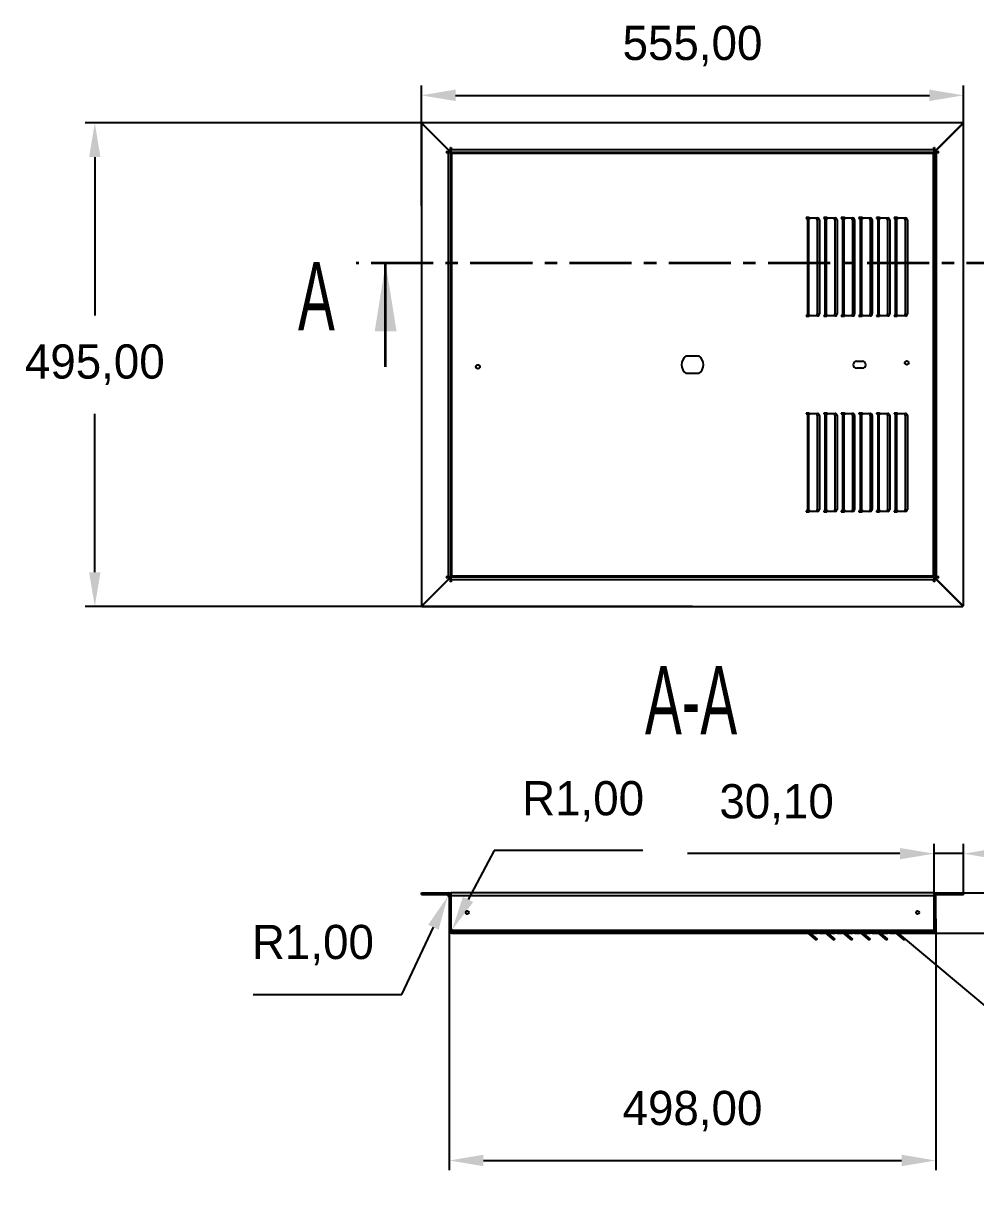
# Model space of a CAD drawing. Header units: millimetres. Extents: x 72 to 220, y 41 to 178.
# Drawn here: x 71.7 to 169.2, y 57.3 to 178.2 of the extents above; entities that cross this region are included whole.
import ezdxf

# ---------------------------------------------------------------- set-up
doc = ezdxf.new("R2010")
doc.units = ezdxf.units.MM
doc.header["$PDSIZE"] = -1
doc.linetypes.add('LT_05', pattern=[10.16, 6.35, -1.27, 1.27, -1.27])
doc.styles.add('Style_01', font='TXT', dxfattribs={"width": 0.605})
doc.dimstyles.new('DimStyle_00', dxfattribs={"dimtxt": 2.5, "dimasz": 2.5, "dimexe": 1.25, "dimexo": 0.625, "dimtad": 1, "dimtxsty": 'Standard', "dimcen": 2.5, "dimazin": 3, "dimtfac": 1, "dimtmove": 0, "dimatfit": 3})

# ---------------------------------------------------------------- blocks, each defined once
blk = doc.blocks.new('*D1')
at = {"color": 0, "lineweight": -2, "transparency": 16777216}
for p, q in [((115.2, 88.94), (115.15, 88.85)), ((110.46, 78.81), (113.67, 85.68)), ((95.21, 78.81), (110.46, 78.81))]:
    blk.add_line(p, q, dxfattribs=at)
blk.add_arc((115.2, 88.94), 0.1, 244.976, 354.2704, dxfattribs=at)
at = {"color": 0, "transparency": 16777216}
blk.add_solid([(113.14, 85.93), (114.2, 85.43), (115.15, 88.85)], dxfattribs=at)
at = {"layer": 'Defpoints', "color": 0, "transparency": 16777216}
for p in [(115.15, 88.85), (115.2, 88.94)]:
    blk.add_point(p, dxfattribs=at)
at = {"color": 0, "transparency": 16777216, "insert": (101.34, 83.85), "char_height": 3.5, "attachment_point": 5}
blk.add_mtext('R1,00', dxfattribs=at)
blk = doc.blocks.new('*D2')
at = {"color": 0, "lineweight": -2, "transparency": 16777216}
for p, q in [((119.88, 93.52), (117.23, 88.52)), ((135.13, 93.52), (119.88, 93.52)), ((115.55, 85.34), (115.59, 85.43))]:
    blk.add_line(p, q, dxfattribs=at)
blk.add_arc((115.55, 85.34), 0.1, 62.0946, 174.2704, dxfattribs=at)
at = {"color": 0, "transparency": 16777216}
blk.add_solid([(116.71, 88.8), (117.75, 88.25), (115.59, 85.43)], dxfattribs=at)
at = {"layer": 'Defpoints', "color": 0, "transparency": 16777216}
for p in [(115.55, 85.34), (115.59, 85.43)]:
    blk.add_point(p, dxfattribs=at)
at = {"color": 0, "transparency": 16777216, "insert": (129, 98.56), "char_height": 3.5, "attachment_point": 5}
blk.add_mtext('R1,00', dxfattribs=at)
blk = doc.blocks.new('*D3')
at = {"color": 0, "lineweight": -2, "transparency": 16777216}
for p, q in [((162.01, 85.09), (197.83, 85.09)), ((161.98, 84.46), (189.26, 61.57))]:
    blk.add_line(p, q, dxfattribs=at)
for start, end in [(5.6355, 11.271), (320, 360), (308.729, 314.3645)]:
    blk.add_arc((161.23, 85.09), 35.6, start, end, dxfattribs=at)
at = {"color": 0, "transparency": 16777216}
for points in [[(197.24, 88.62), (196.07, 88.56), (196.83, 85.09)], [(185.69, 60.04), (186.55, 59.24), (188.5, 62.21)]]:
    blk.add_solid(points, dxfattribs=at)
at = {"layer": 'Defpoints', "color": 0, "transparency": 16777216}
for p in [(161.12, 85.18), (161.23, 85.09), (162, 85.09), (161.97, 84.47), (193.04, 69.11)]:
    blk.add_point(p, dxfattribs=at)
at = {"color": 0, "transparency": 16777216, "insert": (194.68, 72.92), "char_height": 3.5, "attachment_point": 5}
blk.add_mtext('40,00°', dxfattribs=at)
blk = doc.blocks.new('*D4')
at = {"color": 0, "lineweight": -2, "transparency": 16777216}
for p, q in [((177.83, 92.69), (177.83, 98.24)), ((177.83, 98.24), (193.08, 98.24)), ((167.96, 89.19), (178.83, 89.19)), ((177.83, 85.09), (177.83, 89.19)), ((165.21, 85.09), (178.83, 85.09)), ((177.83, 81.59), (177.83, 78.09))]:
    blk.add_line(p, q, dxfattribs=at)
at = {"color": 0, "transparency": 16777216}
for points in [[(177.25, 92.69), (178.42, 92.69), (177.83, 89.19)], [(177.25, 81.59), (178.42, 81.59), (177.83, 85.09)]]:
    blk.add_solid(points, dxfattribs=at)
at = {"layer": 'Defpoints', "color": 0, "transparency": 16777216}
for p in [(167.95, 89.19), (165.2, 85.09), (177.83, 85.09)]:
    blk.add_point(p, dxfattribs=at)
at = {"color": 0, "transparency": 16777216, "insert": (186.96, 103.29), "char_height": 3.5, "attachment_point": 5}
blk.add_mtext('41,00', dxfattribs=at)
blk = doc.blocks.new('*D5')
at = {"color": 0, "lineweight": -2, "transparency": 16777216}
for p, q in [((115.3, 85.95), (115.3, 60.81)), ((165.1, 86.55), (165.1, 60.81)), ((118.8, 61.81), (161.6, 61.81))]:
    blk.add_line(p, q, dxfattribs=at)
at = {"color": 0, "transparency": 16777216}
for points in [[(118.8, 62.4), (118.8, 61.23), (115.3, 61.81)], [(161.6, 62.4), (161.6, 61.23), (165.1, 61.81)]]:
    blk.add_solid(points, dxfattribs=at)
at = {"layer": 'Defpoints', "color": 0, "transparency": 16777216}
for p in [(115.3, 85.96), (165.1, 86.56), (165.1, 61.81)]:
    blk.add_point(p, dxfattribs=at)
at = {"color": 0, "transparency": 16777216, "insert": (140.2, 66.86), "char_height": 3.5, "attachment_point": 5}
blk.add_mtext('498,00', dxfattribs=at)
blk = doc.blocks.new('*D7')
at = {"color": 0, "lineweight": -2, "transparency": 16777216}
for p, q in [((137.59, 168), (78.01, 168)), ((79.01, 164.5), (79.01, 148.29)), ((79.01, 122), (79.01, 138.21)), ((140.19, 118.5), (78.01, 118.5))]:
    blk.add_line(p, q, dxfattribs=at)
at = {"color": 0, "transparency": 16777216}
for points in [[(78.43, 164.5), (79.59, 164.5), (79.01, 168)], [(78.43, 122), (79.59, 122), (79.01, 118.5)]]:
    blk.add_solid(points, dxfattribs=at)
at = {"layer": 'Defpoints', "color": 0, "transparency": 16777216}
for p in [(137.6, 168), (79.01, 118.5), (140.2, 118.5)]:
    blk.add_point(p, dxfattribs=at)
at = {"color": 0, "transparency": 16777216, "insert": (79.01, 143.25), "char_height": 3.5, "attachment_point": 5}
blk.add_mtext('495,00', dxfattribs=at)
blk = doc.blocks.new('*D8')
at = {"color": 0, "lineweight": -2, "transparency": 16777216}
for p, q in [((112.45, 159.51), (112.45, 171.81)), ((167.95, 159.51), (167.95, 171.81)), ((115.95, 170.81), (164.45, 170.81))]:
    blk.add_line(p, q, dxfattribs=at)
at = {"color": 0, "transparency": 16777216}
for points in [[(115.95, 171.4), (115.95, 170.23), (112.45, 170.81)], [(164.45, 171.4), (164.45, 170.23), (167.95, 170.81)]]:
    blk.add_solid(points, dxfattribs=at)
at = {"layer": 'Defpoints', "color": 0, "transparency": 16777216}
for p in [(167.95, 170.81), (112.45, 159.5), (167.95, 159.5)]:
    blk.add_point(p, dxfattribs=at)
at = {"color": 0, "transparency": 16777216, "insert": (140.2, 175.85), "char_height": 3.5, "attachment_point": 5}
blk.add_mtext('555,00', dxfattribs=at)
blk = doc.blocks.new('*D11')
at = {"color": 0, "lineweight": -2, "transparency": 16777216}
for p, q in [((161.44, 93.21), (139.69, 93.21)), ((164.94, 88.24), (164.94, 94.21)), ((167.95, 93.21), (164.94, 93.21)), ((167.95, 89.13), (167.95, 94.21)), ((171.45, 93.21), (174.95, 93.21))]:
    blk.add_line(p, q, dxfattribs=at)
at = {"color": 0, "transparency": 16777216}
for points in [[(161.44, 93.79), (161.44, 92.63), (164.94, 93.21)], [(171.45, 93.79), (171.45, 92.63), (167.95, 93.21)]]:
    blk.add_solid(points, dxfattribs=at)
at = {"layer": 'Defpoints', "color": 0, "transparency": 16777216}
for p in [(167.95, 93.21), (164.94, 88.23), (167.95, 89.12)]:
    blk.add_point(p, dxfattribs=at)
at = {"color": 0, "transparency": 16777216, "insert": (148.81, 98.25), "char_height": 3.5, "attachment_point": 5}
blk.add_mtext('30,10', dxfattribs=at)

msp = doc.modelspace()

# ---------------------------------------------------------------- hatches: boundary and pattern name
at = {"linetype": 'Continuous', "lineweight": 18}
h = msp.add_hatch(dxfattribs=at)
h.set_pattern_fill('ANSI32', style=0)
edge = h.paths.add_edge_path(flags=0)
edge.add_line((112.4454, 89.0407), (115.1954, 89.0407))
edge.add_arc((115.1954, 88.9407), 0.1, 0, 90, ccw=False)
edge.add_line((115.2954, 88.9407), (115.2954, 85.3407))
edge.add_arc((115.5454, 85.3407), 0.25, 180, 270)
edge.add_line((115.5454, 85.0907), (151.959, 85.0907))
edge.add_arc((151.959, 84.9907), 0.1, 50, 90, ccw=False)
edge.add_line((152.0233, 85.0673), (152.8779, 84.3502))
edge.add_line((152.8779, 84.3502), (152.9743, 84.4651))
edge.add_line((152.9743, 84.4651), (152.1197, 85.1822))
edge.add_arc((151.959, 84.9907), 0.25, 50, 90)
edge.add_line((151.959, 85.2407), (115.5454, 85.2407))
edge.add_arc((115.5454, 85.3407), 0.1, 180, 270, ccw=False)
edge.add_line((115.4454, 85.3407), (115.4454, 88.9407))
edge.add_arc((115.1954, 88.9407), 0.25, 0, 90)
edge.add_line((115.1954, 89.1907), (112.4454, 89.1907))
edge.add_line((112.4454, 89.1907), (112.4454, 89.0407))
h = msp.add_hatch(dxfattribs=at)
h.set_pattern_fill('ANSI32', style=0)
edge = h.paths.add_edge_path(flags=0)
edge.add_line((165.0954, 85.3407), (165.0954, 88.9407))
edge.add_arc((165.1954, 88.9407), 0.1, 90, 180, ccw=False)
edge.add_line((165.1954, 89.0407), (167.9454, 89.0407))
edge.add_line((167.9454, 89.0407), (167.9454, 89.1907))
edge.add_line((167.9454, 89.1907), (165.1954, 89.1907))
edge.add_arc((165.1954, 88.9407), 0.25, 90, 180)
edge.add_line((164.9454, 88.9407), (164.9454, 85.3407))
edge.add_arc((164.8454, 85.3407), 0.1, 270, 360, ccw=False)
edge.add_line((164.8454, 85.2407), (162.1954, 85.2407))
edge.add_line((162.1954, 85.2407), (162.1954, 85.0907))
edge.add_line((162.1954, 85.0907), (164.8454, 85.0907))
edge.add_arc((164.8454, 85.3407), 0.25, 270, 360)
h = msp.add_hatch(dxfattribs=at)
h.set_pattern_fill('ANSI32', style=0)
edge = h.paths.add_edge_path(flags=0)
edge.add_line((153.1954, 85.0907), (153.759, 85.0907))
edge.add_arc((153.759, 84.9907), 0.1, 50, 90, ccw=False)
edge.add_line((153.8233, 85.0673), (154.6779, 84.3502))
edge.add_line((154.6779, 84.3502), (154.7743, 84.4651))
edge.add_line((154.7743, 84.4651), (153.9197, 85.1822))
edge.add_arc((153.759, 84.9907), 0.25, 50, 90)
edge.add_line((153.759, 85.2407), (153.1954, 85.2407))
edge.add_line((153.1954, 85.2407), (153.1954, 85.0907))
h = msp.add_hatch(dxfattribs=at)
h.set_pattern_fill('ANSI32', style=0)
edge = h.paths.add_edge_path(flags=0)
edge.add_line((154.9954, 85.0907), (155.559, 85.0907))
edge.add_arc((155.559, 84.9907), 0.1, 50, 90, ccw=False)
edge.add_line((155.6233, 85.0673), (156.4779, 84.3502))
edge.add_line((156.4779, 84.3502), (156.5743, 84.4651))
edge.add_line((156.5743, 84.4651), (155.7197, 85.1822))
edge.add_arc((155.559, 84.9907), 0.25, 50, 90)
edge.add_line((155.559, 85.2407), (154.9954, 85.2407))
edge.add_line((154.9954, 85.2407), (154.9954, 85.0907))
h = msp.add_hatch(dxfattribs=at)
h.set_pattern_fill('ANSI32', style=0)
edge = h.paths.add_edge_path(flags=0)
edge.add_line((156.7954, 85.0907), (157.359, 85.0907))
edge.add_arc((157.359, 84.9907), 0.1, 50, 90, ccw=False)
edge.add_line((157.4233, 85.0673), (158.2779, 84.3502))
edge.add_line((158.2779, 84.3502), (158.3743, 84.4651))
edge.add_line((158.3743, 84.4651), (157.5197, 85.1822))
edge.add_arc((157.359, 84.9907), 0.25, 50, 90)
edge.add_line((157.359, 85.2407), (156.7954, 85.2407))
edge.add_line((156.7954, 85.2407), (156.7954, 85.0907))
h = msp.add_hatch(dxfattribs=at)
h.set_pattern_fill('ANSI32', style=0)
edge = h.paths.add_edge_path(flags=0)
edge.add_line((158.5954, 85.0907), (159.159, 85.0907))
edge.add_arc((159.159, 84.9907), 0.1, 50, 90, ccw=False)
edge.add_line((159.2233, 85.0673), (160.0779, 84.3502))
edge.add_line((160.0779, 84.3502), (160.1743, 84.4651))
edge.add_line((160.1743, 84.4651), (159.3197, 85.1822))
edge.add_arc((159.159, 84.9907), 0.25, 50, 90)
edge.add_line((159.159, 85.2407), (158.5954, 85.2407))
edge.add_line((158.5954, 85.2407), (158.5954, 85.0907))
h = msp.add_hatch(dxfattribs=at)
h.set_pattern_fill('ANSI32', style=0)
edge = h.paths.add_edge_path(flags=0)
edge.add_line((160.3954, 85.0907), (160.959, 85.0907))
edge.add_arc((160.959, 84.9907), 0.1, 50, 90, ccw=False)
edge.add_line((161.0233, 85.0673), (161.8779, 84.3502))
edge.add_line((161.8779, 84.3502), (161.9743, 84.4651))
edge.add_line((161.9743, 84.4651), (161.1197, 85.1822))
edge.add_arc((160.959, 84.9907), 0.25, 50, 90)
edge.add_line((160.959, 85.2407), (160.3954, 85.2407))
edge.add_line((160.3954, 85.2407), (160.3954, 85.0907))

# ---------------------------------------------------------------- linework, layer by layer
at = {"color": 7, "linetype": 'Continuous', "lineweight": 25}
for p, q in [((167.8854, 167.9993), (112.5054, 167.9993)), ((112.5054, 167.9993), (112.5054, 167.9493)), ((167.8854, 167.9493), (167.8854, 167.9993)), ((112.4954, 167.9393), (112.4454, 167.9393)), ((112.4454, 167.9393), (112.4454, 118.5593)), ((115.2954, 165.1393), (112.4954, 167.9393)), ((112.5054, 167.9493), (115.3054, 165.1493)), ((165.0854, 165.1493), (167.8854, 167.9493)), ((167.8954, 167.9393), (165.0954, 165.1393)), ((167.9454, 167.9393), (167.8954, 167.9393)), ((167.9454, 118.5593), (167.9454, 167.9393)), ((114.9704, 165.0268), (114.9704, 164.9518)), ((115.2954, 165.0268), (114.9704, 165.0268)), ((114.9704, 164.9518), (115.1954, 164.9518)), ((115.1954, 164.9518), (115.1954, 121.5468)), ((115.1954, 164.9518), (115.4454, 164.9518)), ((115.2954, 165.0268), (115.2954, 165.1393)), ((115.4454, 164.9893), (115.2954, 164.9893)), ((115.2954, 164.9518), (115.2954, 164.9893)), ((115.3054, 165.1493), (115.4179, 165.1493)), ((115.4179, 165.1493), (115.4179, 165.4743)), ((115.4179, 165.4743), (115.4929, 165.4743)), ((115.4454, 164.9518), (115.4454, 164.9893)), ((115.4454, 121.5468), (115.4454, 164.9518)), ((115.4454, 164.8993), (115.5454, 164.8993)), ((115.4554, 164.9993), (115.4554, 165.1493)), ((115.4554, 165.1493), (115.4929, 165.1493)), ((115.4554, 164.9993), (115.4929, 164.9993)), ((115.4929, 165.4743), (115.4929, 165.2493)), ((164.8979, 165.2493), (115.4929, 165.2493)), ((115.4929, 164.9993), (115.4929, 165.2493)), ((115.4929, 164.9993), (164.8979, 164.9993)), ((115.5454, 164.8993), (115.5454, 164.9993)), ((115.5454, 121.5993), (115.5454, 164.8993)), ((115.5454, 164.8993), (164.8454, 164.8993)), ((164.8454, 164.9993), (164.8454, 164.8993)), ((164.8454, 164.8993), (164.8454, 121.5993)), ((164.8454, 164.8993), (164.9454, 164.8993)), ((164.8979, 165.2493), (164.8979, 165.4743)), ((164.8979, 165.4743), (164.9729, 165.4743)), ((164.8979, 165.2493), (164.8979, 164.9993)), ((164.8979, 165.1493), (164.9354, 165.1493)), ((164.8979, 164.9993), (164.9354, 164.9993)), ((164.9354, 164.9993), (164.9354, 165.1493)), ((164.9454, 164.9893), (165.0954, 164.9893)), ((164.9454, 164.9893), (164.9454, 164.9518)), ((164.9454, 164.9518), (164.9454, 121.5468)), ((164.9454, 164.9518), (165.1954, 164.9518)), ((164.9729, 165.4743), (164.9729, 165.1493)), ((164.9729, 165.1493), (165.0854, 165.1493)), ((165.0954, 165.1393), (165.0954, 165.0268)), ((165.4204, 165.0268), (165.0954, 165.0268)), ((165.0954, 164.9893), (165.0954, 164.9518)), ((165.1954, 121.5468), (165.1954, 164.9518)), ((165.1954, 164.9518), (165.4204, 164.9518)), ((165.4204, 164.9518), (165.4204, 165.0268)), ((151.8294, 158.2968), (151.8294, 158.2218)), ((152.1614, 158.2968), (151.8294, 158.2968)), ((152.1614, 158.2593), (152.1614, 158.2968)), ((153.6294, 158.2968), (153.6294, 158.2218)), ((153.9614, 158.2968), (153.6294, 158.2968)), ((153.9614, 158.2593), (153.9614, 158.2968)), ((155.4294, 158.2968), (155.4294, 158.2218)), ((155.7614, 158.2968), (155.4294, 158.2968)), ((155.7614, 158.2593), (155.7614, 158.2968)), ((157.2294, 158.2968), (157.2294, 158.2218)), ((157.5614, 158.2968), (157.2294, 158.2968)), ((157.5614, 158.2593), (157.5614, 158.2968)), ((159.3614, 158.2968), (159.0294, 158.2968)), ((159.0294, 158.2968), (159.0294, 158.2218)), ((159.3614, 158.2593), (159.3614, 158.2968)), ((161.1614, 158.2968), (160.8294, 158.2968)), ((160.8294, 158.2968), (160.8294, 158.2218)), ((161.1614, 158.2593), (161.1614, 158.2968)), ((151.8294, 158.2218), (151.959, 158.2218)), ((151.959, 158.2218), (151.959, 148.2768)), ((151.959, 158.2218), (152.1197, 158.2218)), ((152.1197, 148.2768), (152.1197, 158.2218)), ((152.1197, 158.2218), (152.2578, 158.2218)), ((152.1614, 158.2593), (152.2288, 158.2593)), ((152.1614, 158.2218), (152.1614, 158.2593)), ((152.2288, 158.2593), (152.9954, 158.2593)), ((152.2578, 158.2218), (152.2578, 158.2593)), ((152.9743, 158.0593), (152.9743, 148.4393)), ((153.1954, 158.0593), (153.1954, 148.4393)), ((153.6294, 158.2218), (153.759, 158.2218)), ((153.759, 158.2218), (153.759, 148.2768)), ((153.759, 158.2218), (153.9197, 158.2218)), ((153.9197, 148.2768), (153.9197, 158.2218)), ((153.9197, 158.2218), (154.0578, 158.2218)), ((154.0288, 158.2593), (153.9614, 158.2593)), ((153.9614, 158.2218), (153.9614, 158.2593)), ((154.0288, 158.2593), (154.7954, 158.2593)), ((154.0578, 158.2218), (154.0578, 158.2593)), ((154.7743, 158.0593), (154.7743, 148.4393)), ((154.9954, 158.0593), (154.9954, 148.4393)), ((155.4294, 158.2218), (155.559, 158.2218)), ((155.559, 158.2218), (155.559, 148.2768)), ((155.559, 158.2218), (155.7197, 158.2218)), ((155.7197, 148.2768), (155.7197, 158.2218)), ((155.7197, 158.2218), (155.8578, 158.2218)), ((155.8288, 158.2593), (155.7614, 158.2593)), ((155.7614, 158.2218), (155.7614, 158.2593)), ((155.8288, 158.2593), (156.5954, 158.2593)), ((155.8578, 158.2218), (155.8578, 158.2593)), ((156.5743, 158.0593), (156.5743, 148.4393)), ((156.7954, 158.0593), (156.7954, 148.4393)), ((157.2294, 158.2218), (157.359, 158.2218)), ((157.359, 158.2218), (157.359, 148.2768)), ((157.359, 158.2218), (157.5197, 158.2218)), ((157.5197, 148.2768), (157.5197, 158.2218)), ((157.5197, 158.2218), (157.6578, 158.2218)), ((157.6288, 158.2593), (157.5614, 158.2593)), ((157.5614, 158.2218), (157.5614, 158.2593)), ((157.6288, 158.2593), (158.3954, 158.2593)), ((157.6578, 158.2218), (157.6578, 158.2593)), ((158.3743, 158.0593), (158.3743, 148.4393)), ((158.5954, 158.0593), (158.5954, 148.4393)), ((159.0294, 158.2218), (159.159, 158.2218)), ((159.159, 158.2218), (159.159, 148.2768)), ((159.159, 158.2218), (159.3197, 158.2218)), ((159.3197, 148.2768), (159.3197, 158.2218)), ((159.3197, 158.2218), (159.4578, 158.2218)), ((159.4288, 158.2593), (159.3614, 158.2593)), ((159.3614, 158.2218), (159.3614, 158.2593)), ((159.4288, 158.2593), (160.1954, 158.2593)), ((159.4578, 158.2218), (159.4578, 158.2593)), ((160.1743, 158.0593), (160.1743, 148.4393)), ((160.3954, 158.0593), (160.3954, 148.4393)), ((160.8294, 158.2218), (160.959, 158.2218)), ((160.959, 158.2218), (160.959, 148.2768)), ((160.959, 158.2218), (161.1197, 158.2218)), ((161.1197, 148.2768), (161.1197, 158.2218)), ((161.1197, 158.2218), (161.2578, 158.2218)), ((161.2288, 158.2593), (161.1614, 158.2593)), ((161.1614, 158.2218), (161.1614, 158.2593)), ((161.2288, 158.2593), (161.9954, 158.2593)), ((161.2578, 158.2218), (161.2578, 158.2593)), ((161.9743, 158.0593), (161.9743, 148.4393)), ((162.1954, 158.0593), (162.1954, 148.4393)), ((151.8294, 148.2768), (151.8294, 148.2018)), ((151.959, 148.2768), (151.8294, 148.2768)), ((151.8294, 148.2018), (152.1614, 148.2018)), ((152.1197, 148.2768), (151.959, 148.2768)), ((152.2578, 148.2768), (152.1197, 148.2768)), ((152.1614, 148.2393), (152.1614, 148.2768)), ((152.2288, 148.2393), (152.1614, 148.2393)), ((152.1614, 148.2018), (152.1614, 148.2393)), ((152.9954, 148.2393), (152.2288, 148.2393)), ((152.2578, 148.2393), (152.2578, 148.2768)), ((153.759, 148.2768), (153.6294, 148.2768)), ((153.6294, 148.2768), (153.6294, 148.2018)), ((153.6294, 148.2018), (153.9614, 148.2018)), ((153.9197, 148.2768), (153.759, 148.2768)), ((154.0578, 148.2768), (153.9197, 148.2768)), ((153.9614, 148.2393), (153.9614, 148.2768)), ((154.0288, 148.2393), (153.9614, 148.2393)), ((153.9614, 148.2018), (153.9614, 148.2393)), ((154.7954, 148.2393), (154.0288, 148.2393)), ((154.0578, 148.2393), (154.0578, 148.2768)), ((155.4294, 148.2768), (155.4294, 148.2018)), ((155.559, 148.2768), (155.4294, 148.2768)), ((155.4294, 148.2018), (155.7614, 148.2018)), ((155.7197, 148.2768), (155.559, 148.2768)), ((155.8578, 148.2768), (155.7197, 148.2768)), ((155.7614, 148.2393), (155.7614, 148.2768)), ((155.8288, 148.2393), (155.7614, 148.2393)), ((155.7614, 148.2018), (155.7614, 148.2393)), ((156.5954, 148.2393), (155.8288, 148.2393)), ((155.8578, 148.2393), (155.8578, 148.2768)), ((157.359, 148.2768), (157.2294, 148.2768)), ((157.2294, 148.2768), (157.2294, 148.2018)), ((157.2294, 148.2018), (157.5614, 148.2018)), ((157.5197, 148.2768), (157.359, 148.2768)), ((157.6578, 148.2768), (157.5197, 148.2768)), ((157.5614, 148.2393), (157.5614, 148.2768)), ((157.5614, 148.2018), (157.5614, 148.2393)), ((157.6288, 148.2393), (157.5614, 148.2393)), ((158.3954, 148.2393), (157.6288, 148.2393)), ((157.6578, 148.2393), (157.6578, 148.2768)), ((159.0294, 148.2768), (159.0294, 148.2018)), ((159.159, 148.2768), (159.0294, 148.2768)), ((159.0294, 148.2018), (159.3614, 148.2018)), ((159.3197, 148.2768), (159.159, 148.2768)), ((159.4578, 148.2768), (159.3197, 148.2768)), ((159.3614, 148.2393), (159.3614, 148.2768)), ((159.4288, 148.2393), (159.3614, 148.2393)), ((159.3614, 148.2018), (159.3614, 148.2393)), ((160.1954, 148.2393), (159.4288, 148.2393)), ((159.4578, 148.2393), (159.4578, 148.2768)), ((160.8294, 148.2768), (160.8294, 148.2018)), ((160.959, 148.2768), (160.8294, 148.2768)), ((160.8294, 148.2018), (161.1614, 148.2018)), ((161.1197, 148.2768), (160.959, 148.2768)), ((161.2578, 148.2768), (161.1197, 148.2768)), ((161.1614, 148.2393), (161.1614, 148.2768)), ((161.1614, 148.2018), (161.1614, 148.2393)), ((161.2288, 148.2393), (161.1614, 148.2393)), ((161.9954, 148.2393), (161.2288, 148.2393)), ((161.2578, 148.2393), (161.2578, 148.2768)), ((139.5511, 144.1593), (140.8397, 144.1593)), ((156.9954, 143.5993), (157.5954, 143.5993)), ((157.5954, 142.8993), (156.9954, 142.8993)), ((140.8397, 142.3393), (139.5511, 142.3393)), ((151.8294, 138.2968), (151.8294, 138.2218)), ((152.1614, 138.2968), (151.8294, 138.2968)), ((151.8294, 138.2218), (151.959, 138.2218)), ((151.959, 138.2218), (151.959, 128.2768)), ((151.959, 138.2218), (152.1197, 138.2218)), ((152.1197, 128.2768), (152.1197, 138.2218)), ((152.1197, 138.2218), (152.2578, 138.2218)), ((152.1614, 138.2593), (152.1614, 138.2968)), ((152.1614, 138.2593), (152.2288, 138.2593)), ((152.1614, 138.2218), (152.1614, 138.2593)), ((152.2288, 138.2593), (152.9954, 138.2593)), ((152.2578, 138.2218), (152.2578, 138.2593)), ((152.9743, 138.0593), (152.9743, 128.4393)), ((153.1954, 138.0593), (153.1954, 128.4393)), ((153.6294, 138.2968), (153.6294, 138.2218)), ((153.9614, 138.2968), (153.6294, 138.2968)), ((153.6294, 138.2218), (153.759, 138.2218)), ((153.759, 138.2218), (153.759, 128.2768)), ((153.759, 138.2218), (153.9197, 138.2218)), ((153.9197, 128.2768), (153.9197, 138.2218)), ((153.9197, 138.2218), (154.0578, 138.2218)), ((153.9614, 138.2593), (153.9614, 138.2968)), ((154.0288, 138.2593), (153.9614, 138.2593)), ((153.9614, 138.2218), (153.9614, 138.2593)), ((154.0288, 138.2593), (154.7954, 138.2593)), ((154.0578, 138.2218), (154.0578, 138.2593)), ((154.7743, 138.0593), (154.7743, 128.4393)), ((154.9954, 138.0593), (154.9954, 128.4393)), ((155.4294, 138.2968), (155.4294, 138.2218)), ((155.7614, 138.2968), (155.4294, 138.2968)), ((155.4294, 138.2218), (155.559, 138.2218)), ((155.559, 138.2218), (155.559, 128.2768)), ((155.559, 138.2218), (155.7197, 138.2218)), ((155.7197, 128.2768), (155.7197, 138.2218)), ((155.7197, 138.2218), (155.8578, 138.2218)), ((155.7614, 138.2593), (155.7614, 138.2968)), ((155.8288, 138.2593), (155.7614, 138.2593)), ((155.7614, 138.2218), (155.7614, 138.2593)), ((155.8288, 138.2593), (156.5954, 138.2593)), ((155.8578, 138.2218), (155.8578, 138.2593)), ((156.5743, 138.0593), (156.5743, 128.4393)), ((156.7954, 138.0593), (156.7954, 128.4393)), ((157.2294, 138.2968), (157.2294, 138.2218)), ((157.5614, 138.2968), (157.2294, 138.2968)), ((157.2294, 138.2218), (157.359, 138.2218)), ((157.359, 138.2218), (157.359, 128.2768)), ((157.359, 138.2218), (157.5197, 138.2218)), ((157.5197, 128.2768), (157.5197, 138.2218)), ((157.5197, 138.2218), (157.6578, 138.2218)), ((157.5614, 138.2593), (157.5614, 138.2968)), ((157.6288, 138.2593), (157.5614, 138.2593)), ((157.5614, 138.2218), (157.5614, 138.2593)), ((157.6288, 138.2593), (158.3954, 138.2593)), ((157.6578, 138.2218), (157.6578, 138.2593)), ((158.3743, 138.0593), (158.3743, 128.4393)), ((158.5954, 138.0593), (158.5954, 128.4393)), ((159.0294, 138.2968), (159.0294, 138.2218)), ((159.3614, 138.2968), (159.0294, 138.2968)), ((159.0294, 138.2218), (159.159, 138.2218)), ((159.159, 138.2218), (159.159, 128.2768)), ((159.159, 138.2218), (159.3197, 138.2218)), ((159.3197, 128.2768), (159.3197, 138.2218)), ((159.3197, 138.2218), (159.4578, 138.2218)), ((159.3614, 138.2593), (159.3614, 138.2968)), ((159.4288, 138.2593), (159.3614, 138.2593)), ((159.3614, 138.2218), (159.3614, 138.2593)), ((159.4288, 138.2593), (160.1954, 138.2593)), ((159.4578, 138.2218), (159.4578, 138.2593)), ((160.1743, 138.0593), (160.1743, 128.4393)), ((160.3954, 138.0593), (160.3954, 128.4393)), ((160.8294, 138.2968), (160.8294, 138.2218)), ((161.1614, 138.2968), (160.8294, 138.2968)), ((160.8294, 138.2218), (160.959, 138.2218)), ((160.959, 138.2218), (160.959, 128.2768)), ((160.959, 138.2218), (161.1197, 138.2218)), ((161.1197, 128.2768), (161.1197, 138.2218)), ((161.1197, 138.2218), (161.2578, 138.2218)), ((161.1614, 138.2593), (161.1614, 138.2968)), ((161.2288, 138.2593), (161.1614, 138.2593)), ((161.1614, 138.2218), (161.1614, 138.2593)), ((161.2288, 138.2593), (161.9954, 138.2593)), ((161.2578, 138.2218), (161.2578, 138.2593)), ((161.9743, 138.0593), (161.9743, 128.4393)), ((162.1954, 138.0593), (162.1954, 128.4393)), ((151.8294, 128.2768), (151.8294, 128.2018)), ((151.959, 128.2768), (151.8294, 128.2768)), ((151.8294, 128.2018), (152.1614, 128.2018)), ((152.1197, 128.2768), (151.959, 128.2768)), ((152.2578, 128.2768), (152.1197, 128.2768)), ((152.1614, 128.2393), (152.1614, 128.2768)), ((152.2288, 128.2393), (152.1614, 128.2393)), ((152.1614, 128.2018), (152.1614, 128.2393)), ((152.9954, 128.2393), (152.2288, 128.2393)), ((152.2578, 128.2393), (152.2578, 128.2768)), ((153.6294, 128.2768), (153.6294, 128.2018)), ((153.759, 128.2768), (153.6294, 128.2768)), ((153.6294, 128.2018), (153.9614, 128.2018)), ((153.9197, 128.2768), (153.759, 128.2768)), ((154.0578, 128.2768), (153.9197, 128.2768)), ((153.9614, 128.2393), (153.9614, 128.2768)), ((154.0288, 128.2393), (153.9614, 128.2393)), ((153.9614, 128.2018), (153.9614, 128.2393)), ((154.7954, 128.2393), (154.0288, 128.2393)), ((154.0578, 128.2393), (154.0578, 128.2768)), ((155.4294, 128.2768), (155.4294, 128.2018)), ((155.559, 128.2768), (155.4294, 128.2768)), ((155.4294, 128.2018), (155.7614, 128.2018)), ((155.7197, 128.2768), (155.559, 128.2768)), ((155.8578, 128.2768), (155.7197, 128.2768)), ((155.7614, 128.2393), (155.7614, 128.2768)), ((155.7614, 128.2018), (155.7614, 128.2393)), ((155.8288, 128.2393), (155.7614, 128.2393)), ((156.5954, 128.2393), (155.8288, 128.2393)), ((155.8578, 128.2393), (155.8578, 128.2768)), ((157.2294, 128.2768), (157.2294, 128.2018)), ((157.359, 128.2768), (157.2294, 128.2768)), ((157.2294, 128.2018), (157.5614, 128.2018)), ((157.5197, 128.2768), (157.359, 128.2768)), ((157.6578, 128.2768), (157.5197, 128.2768)), ((157.5614, 128.2393), (157.5614, 128.2768)), ((157.6288, 128.2393), (157.5614, 128.2393)), ((157.5614, 128.2018), (157.5614, 128.2393)), ((158.3954, 128.2393), (157.6288, 128.2393)), ((157.6578, 128.2393), (157.6578, 128.2768)), ((159.0294, 128.2768), (159.0294, 128.2018)), ((159.159, 128.2768), (159.0294, 128.2768)), ((159.0294, 128.2018), (159.3614, 128.2018)), ((159.3197, 128.2768), (159.159, 128.2768)), ((159.4578, 128.2768), (159.3197, 128.2768)), ((159.3614, 128.2393), (159.3614, 128.2768)), ((159.4288, 128.2393), (159.3614, 128.2393)), ((159.3614, 128.2018), (159.3614, 128.2393)), ((160.1954, 128.2393), (159.4288, 128.2393)), ((159.4578, 128.2393), (159.4578, 128.2768)), ((160.8294, 128.2768), (160.8294, 128.2018)), ((160.959, 128.2768), (160.8294, 128.2768)), ((160.8294, 128.2018), (161.1614, 128.2018)), ((161.1197, 128.2768), (160.959, 128.2768)), ((161.2578, 128.2768), (161.1197, 128.2768)), ((161.1614, 128.2393), (161.1614, 128.2768)), ((161.1614, 128.2018), (161.1614, 128.2393)), ((161.2288, 128.2393), (161.1614, 128.2393)), ((161.9954, 128.2393), (161.2288, 128.2393)), ((161.2578, 128.2393), (161.2578, 128.2768)), ((112.4954, 118.5593), (115.2954, 121.3593)), ((115.3054, 121.3493), (112.5054, 118.5493)), ((114.9704, 121.5468), (114.9704, 121.4718)), ((115.1954, 121.5468), (114.9704, 121.5468)), ((114.9704, 121.4718), (115.2954, 121.4718)), ((115.4454, 121.5468), (115.1954, 121.5468)), ((115.2954, 121.5093), (115.2954, 121.5468)), ((115.4454, 121.5093), (115.2954, 121.5093)), ((115.2954, 121.3593), (115.2954, 121.4718)), ((115.4179, 121.3493), (115.3054, 121.3493)), ((115.4179, 121.0243), (115.4179, 121.3493)), ((115.4929, 121.0243), (115.4179, 121.0243)), ((115.5454, 121.5993), (115.4454, 121.5993)), ((115.4454, 121.5093), (115.4454, 121.5468)), ((115.4554, 121.4993), (115.4554, 121.3493)), ((115.4929, 121.4993), (115.4554, 121.4993)), ((115.4929, 121.3493), (115.4554, 121.3493)), ((164.8979, 121.4993), (115.4929, 121.4993)), ((115.4929, 121.2493), (115.4929, 121.4993)), ((115.4929, 121.2493), (164.8979, 121.2493)), ((115.4929, 121.2493), (115.4929, 121.0243)), ((164.8454, 121.5993), (115.5454, 121.5993)), ((115.5454, 121.4993), (115.5454, 121.5993)), ((164.9454, 121.5993), (164.8454, 121.5993)), ((164.8454, 121.5993), (164.8454, 121.4993)), ((164.8979, 121.4993), (164.8979, 121.2493)), ((164.9354, 121.4993), (164.8979, 121.4993)), ((164.9354, 121.3493), (164.8979, 121.3493)), ((164.8979, 121.0243), (164.8979, 121.2493)), ((164.9729, 121.0243), (164.8979, 121.0243)), ((164.9354, 121.4993), (164.9354, 121.3493)), ((165.1954, 121.5468), (164.9454, 121.5468)), ((164.9454, 121.5468), (164.9454, 121.5093)), ((164.9454, 121.5093), (165.0954, 121.5093)), ((165.0854, 121.3493), (164.9729, 121.3493)), ((164.9729, 121.3493), (164.9729, 121.0243)), ((167.8854, 118.5493), (165.0854, 121.3493)), ((165.0954, 121.5468), (165.0954, 121.5093)), ((165.0954, 121.4718), (165.4204, 121.4718)), ((165.0954, 121.4718), (165.0954, 121.3593)), ((165.0954, 121.3593), (167.8954, 118.5593)), ((165.4204, 121.5468), (165.1954, 121.5468)), ((165.4204, 121.4718), (165.4204, 121.5468)), ((112.4454, 118.5593), (112.4954, 118.5593)), ((112.5054, 118.5493), (112.5054, 118.4993)), ((112.5054, 118.4993), (167.8854, 118.4993)), ((167.8854, 118.4993), (167.8854, 118.5493)), ((167.8954, 118.5593), (167.9454, 118.5593)), ((112.4454, 89.0407), (112.4454, 89.1907)), ((112.4454, 89.1907), (115.1954, 89.1907)), ((112.4454, 89.0407), (115.1954, 89.0407)), ((115.2954, 89.1907), (115.2954, 89.1698)), ((115.2954, 89.1907), (115.3054, 89.1907)), ((115.2954, 88.9407), (115.2954, 85.3407)), ((115.3054, 89.1907), (115.3054, 89.1652)), ((115.3054, 89.1907), (115.4179, 89.1907)), ((115.4179, 89.1907), (115.4179, 89.0547)), ((115.4179, 89.1907), (115.4929, 89.1907)), ((115.4246, 89.0407), (115.4929, 89.0407)), ((115.4454, 88.9407), (115.4454, 85.3407)), ((115.4554, 85.3907), (115.4554, 88.7157)), ((115.4554, 88.7157), (115.4929, 88.7157)), ((164.8979, 89.1907), (115.4929, 89.1907)), ((115.4929, 88.9407), (115.4929, 89.1907)), ((115.4929, 88.9407), (164.8979, 88.9407)), ((115.4929, 88.7157), (115.4929, 88.9407)), ((164.8979, 89.1907), (164.8979, 88.9407)), ((164.8979, 89.1907), (164.9729, 89.1907)), ((164.8979, 89.0407), (164.9663, 89.0407)), ((164.8979, 88.9407), (164.8979, 88.7157)), ((164.8979, 88.7157), (164.9354, 88.7157)), ((164.9354, 85.3907), (164.9354, 88.7157)), ((164.9454, 85.3407), (164.9454, 88.9407)), ((164.9729, 89.1907), (164.9729, 89.0547)), ((164.9729, 89.1907), (165.0854, 89.1907)), ((165.0854, 89.1907), (165.0854, 89.1652)), ((165.0854, 89.1907), (165.0954, 89.1907)), ((165.0954, 89.1907), (165.0954, 89.1698)), ((165.0954, 85.3407), (165.0954, 88.9407)), ((165.1954, 89.1907), (167.9454, 89.1907)), ((165.1954, 89.0407), (167.9454, 89.0407)), ((167.9454, 89.1907), (167.9454, 89.0407)), ((115.5454, 85.3907), (115.4554, 85.3907)), ((115.5454, 85.3907), (115.5454, 85.3407)), ((115.5454, 85.2407), (115.5454, 85.3407)), ((164.8454, 85.3407), (115.5454, 85.3407)), ((115.5454, 85.2407), (151.959, 85.2407)), ((115.5454, 85.0907), (151.959, 85.0907)), ((152.1614, 85.2407), (151.959, 85.2407)), ((152.0233, 85.0673), (152.8779, 84.3502)), ((152.1197, 85.1822), (152.9743, 84.4651)), ((152.1614, 85.2407), (152.1614, 85.1472)), ((152.1614, 85.2407), (152.2288, 85.2407)), ((152.2288, 85.2407), (152.2288, 85.0907)), ((152.2288, 85.2407), (152.9954, 85.2407)), ((152.2288, 85.0907), (152.9954, 85.0907)), ((152.9954, 85.2407), (152.9954, 85.0907)), ((153.1954, 85.2407), (152.9954, 85.2407)), ((153.1954, 85.0907), (152.9954, 85.0907)), ((153.1954, 85.2407), (153.759, 85.2407)), ((153.1954, 85.0907), (153.1954, 85.2407)), ((153.1954, 85.0907), (153.759, 85.0907)), ((153.9614, 85.2407), (153.759, 85.2407)), ((153.8233, 85.0673), (154.6779, 84.3502)), ((153.9197, 85.1822), (154.7743, 84.4651)), ((153.9614, 85.2407), (153.9614, 85.1472)), ((154.0288, 85.2407), (153.9614, 85.2407)), ((154.0288, 85.2407), (154.0288, 85.0907)), ((154.0288, 85.2407), (154.7954, 85.2407)), ((154.0288, 85.0907), (154.7954, 85.0907)), ((154.7954, 85.2407), (154.7954, 85.0907)), ((154.9954, 85.2407), (154.7954, 85.2407)), ((154.9954, 85.0907), (154.7954, 85.0907)), ((154.9954, 85.0907), (154.9954, 85.2407)), ((154.9954, 85.2407), (155.559, 85.2407)), ((154.9954, 85.0907), (155.559, 85.0907)), ((155.7614, 85.2407), (155.559, 85.2407)), ((155.6233, 85.0673), (156.4779, 84.3502)), ((155.7197, 85.1822), (156.5743, 84.4651)), ((155.7614, 85.2407), (155.7614, 85.1472)), ((155.8288, 85.2407), (155.7614, 85.2407)), ((155.8288, 85.2407), (155.8288, 85.0907)), ((155.8288, 85.2407), (156.5954, 85.2407)), ((155.8288, 85.0907), (156.5954, 85.0907)), ((156.5954, 85.2407), (156.5954, 85.0907)), ((156.7954, 85.2407), (156.5954, 85.2407)), ((156.7954, 85.0907), (156.5954, 85.0907)), ((156.7954, 85.2407), (157.359, 85.2407)), ((156.7954, 85.0907), (156.7954, 85.2407)), ((156.7954, 85.0907), (157.359, 85.0907)), ((157.5614, 85.2407), (157.359, 85.2407)), ((157.4233, 85.0673), (158.2779, 84.3502)), ((157.5197, 85.1822), (158.3743, 84.4651)), ((157.5614, 85.2407), (157.5614, 85.1472)), ((157.6288, 85.2407), (157.5614, 85.2407)), ((157.6288, 85.2407), (157.6288, 85.0907)), ((157.6288, 85.2407), (158.3954, 85.2407)), ((157.6288, 85.0907), (158.3954, 85.0907)), ((158.3954, 85.2407), (158.3954, 85.0907)), ((158.5954, 85.2407), (158.3954, 85.2407)), ((158.5954, 85.0907), (158.3954, 85.0907)), ((158.5954, 85.2407), (159.159, 85.2407)), ((158.5954, 85.0907), (158.5954, 85.2407)), ((158.5954, 85.0907), (159.159, 85.0907)), ((159.3614, 85.2407), (159.159, 85.2407)), ((159.2233, 85.0673), (160.0779, 84.3502)), ((159.3197, 85.1822), (160.1743, 84.4651)), ((159.3614, 85.2407), (159.3614, 85.1472)), ((159.4288, 85.2407), (159.3614, 85.2407)), ((159.4288, 85.2407), (159.4288, 85.0907)), ((159.4288, 85.2407), (160.1954, 85.2407)), ((159.4288, 85.0907), (160.1954, 85.0907)), ((160.1954, 85.2407), (160.1954, 85.0907)), ((160.3954, 85.2407), (160.1954, 85.2407)), ((160.3954, 85.0907), (160.1954, 85.0907)), ((160.3954, 85.2407), (160.959, 85.2407)), ((160.3954, 85.0907), (160.3954, 85.2407)), ((160.3954, 85.0907), (160.959, 85.0907)), ((161.1614, 85.2407), (160.959, 85.2407)), ((161.0233, 85.0673), (161.8779, 84.3502)), ((161.1197, 85.1822), (161.9743, 84.4651)), ((161.1614, 85.2407), (161.1614, 85.1472)), ((161.2288, 85.2407), (161.1614, 85.2407)), ((161.2288, 85.2407), (161.2288, 85.0907)), ((161.2288, 85.2407), (161.9954, 85.2407)), ((161.2288, 85.0907), (161.9954, 85.0907)), ((161.9954, 85.2407), (161.9954, 85.0907)), ((162.1954, 85.2407), (161.9954, 85.2407)), ((162.1954, 85.0907), (161.9954, 85.0907)), ((162.1954, 85.0907), (162.1954, 85.2407)), ((162.1954, 85.2407), (164.8454, 85.2407)), ((162.1954, 85.0907), (164.8454, 85.0907)), ((164.9354, 85.3907), (164.8454, 85.3907)), ((164.8454, 85.3907), (164.8454, 85.3407)), ((164.8454, 85.3407), (164.8454, 85.2407)), ((152.9743, 84.4651), (152.8779, 84.3502)), ((154.7743, 84.4651), (154.6779, 84.3502)), ((156.5743, 84.4651), (156.4779, 84.3502)), ((158.3743, 84.4651), (158.2779, 84.3502)), ((160.1743, 84.4651), (160.0779, 84.3502)), ((161.9743, 84.4651), (161.8779, 84.3502))]:
    msp.add_line(p, q, dxfattribs=at)
at = {"color": 7, "linetype": 'LT_05', "lineweight": 35}
msp.add_line((174.6054, 153.6533), (105.7854, 153.6533), dxfattribs=at)
at = {"color": 7, "linetype": 'Continuous', "lineweight": 35}
msp.add_line((108.7854, 143.0133), (108.7854, 153.6533), dxfattribs=at)
at = {"color": 7, "linetype": 'Continuous', "lineweight": 25}
for centre, radius in [((118.2347, 143.0393), 0.2), ((162.1362, 143.4393), 0.2), ((117.1454, 87.1907), 0.165), ((163.2454, 87.1907), 0.165)]:
    msp.add_circle(centre, radius, dxfattribs=at)
for centre, radius, start, end in [((152.7942, 158.0799), 0.1814, 353.459126, 81.448313), ((152.9954, 158.0593), 0.2, 0, 90), ((154.5942, 158.0799), 0.1814, 353.459126, 81.448313), ((154.7954, 158.0593), 0.2, 0, 90), ((156.3942, 158.0799), 0.1814, 353.459126, 81.448313), ((156.5954, 158.0593), 0.2, 0, 90), ((158.1942, 158.0799), 0.1814, 353.459126, 81.448313), ((158.3954, 158.0593), 0.2, 0, 90), ((159.9942, 158.0799), 0.1814, 353.459126, 81.448313), ((160.1954, 158.0593), 0.2, 0, 90), ((161.7942, 158.0799), 0.1814, 353.459126, 81.448313), ((161.9954, 158.0593), 0.2, 0, 90), ((152.7942, 148.4186), 0.1814, 278.551687, 6.540874), ((152.9954, 148.4393), 0.2, 270, 0), ((154.5942, 148.4186), 0.1814, 278.551687, 6.540874), ((154.7954, 148.4393), 0.2, 270, 0), ((156.3942, 148.4186), 0.1814, 278.551687, 6.540874), ((156.5954, 148.4393), 0.2, 270, 0), ((158.1942, 148.4186), 0.1814, 278.551687, 6.540874), ((158.3954, 148.4393), 0.2, 270, 0), ((159.9942, 148.4186), 0.1814, 278.551687, 6.540874), ((160.1954, 148.4393), 0.2, 270, 0), ((161.7942, 148.4186), 0.1814, 278.551687, 6.540874), ((161.9954, 148.4393), 0.2, 270, 0), ((140.1954, 143.2493), 1.115, 125.299414, 234.700586), ((140.1954, 143.2493), 1.115, 305.299414, 54.700586), ((156.9954, 143.2493), 0.35, 90, 270), ((157.5954, 143.2493), 0.35, 270, 90), ((152.7942, 138.0799), 0.1814, 353.459126, 81.448313), ((152.9954, 138.0593), 0.2, 0, 90), ((154.5942, 138.0799), 0.1814, 353.459126, 81.448313), ((154.7954, 138.0593), 0.2, 0, 90), ((156.3942, 138.0799), 0.1814, 353.459126, 81.448313), ((156.5954, 138.0593), 0.2, 0, 90), ((158.1942, 138.0799), 0.1814, 353.459126, 81.448313), ((158.3954, 138.0593), 0.2, 0, 90), ((159.9942, 138.0799), 0.1814, 353.459126, 81.448313), ((160.1954, 138.0593), 0.2, 0, 90), ((161.7942, 138.0799), 0.1814, 353.459126, 81.448313), ((161.9954, 138.0593), 0.2, 0, 90), ((152.7942, 128.4186), 0.1814, 278.551687, 6.540874), ((152.9954, 128.4393), 0.2, 270, 0), ((154.5942, 128.4186), 0.1814, 278.551687, 6.540874), ((154.7954, 128.4393), 0.2, 270, 0), ((156.3942, 128.4186), 0.1814, 278.551687, 6.540874), ((156.5954, 128.4393), 0.2, 270, 0), ((158.1942, 128.4186), 0.1814, 278.551687, 6.540874), ((158.3954, 128.4393), 0.2, 270, 0), ((159.9942, 128.4186), 0.1814, 278.551687, 6.540874), ((160.1954, 128.4393), 0.2, 270, 0), ((161.7942, 128.4186), 0.1814, 278.551687, 6.540874), ((161.9954, 128.4393), 0.2, 270, 0), ((115.1954, 88.9407), 0.25, 0, 90), ((115.1954, 88.9407), 0.1, 0, 90), ((165.1954, 88.9407), 0.25, 90, 180), ((165.1954, 88.9407), 0.1, 90, 180), ((115.5454, 85.3407), 0.25, 180, 270), ((115.5454, 85.3407), 0.1, 180, 270), ((151.959, 84.9907), 0.25, 50, 90), ((151.959, 84.9907), 0.1, 50, 90), ((153.759, 84.9907), 0.25, 50, 90), ((153.759, 84.9907), 0.1, 50, 90), ((155.559, 84.9907), 0.25, 50, 90), ((155.559, 84.9907), 0.1, 50, 90), ((157.359, 84.9907), 0.25, 50, 90), ((157.359, 84.9907), 0.1, 50, 90), ((159.159, 84.9907), 0.25, 50, 90), ((159.159, 84.9907), 0.1, 50, 90), ((160.959, 84.9907), 0.25, 50, 90), ((160.959, 84.9907), 0.1, 50, 90), ((164.8454, 85.3407), 0.25, 270, 0), ((164.8454, 85.3407), 0.1, 270, 0)]:
    msp.add_arc(centre, radius, start, end, dxfattribs=at)
at = {"color": 7, "linetype": 'Continuous', "lineweight": 35}
msp.add_solid([(108.7854, 153.6533), (107.6654, 146.6533), (109.9054, 146.6533)], dxfattribs=at)

# ---------------------------------------------------------------- texts
at = {"color": 7, "linetype": 'Continuous', "insert": (99.8102, 153.7492), "char_height": 7, "attachment_point": 1, "style": 'Style_01'}
msp.add_mtext('A', dxfattribs=at)
at = {"color": 7, "linetype": 'Continuous', "lineweight": 18, "insert": (140.0545, 112.4065), "char_height": 7, "attachment_point": 2, "style": 'Style_01'}
msp.add_mtext('A-A', dxfattribs=at)

# ---------------------------------------------------------------- dimensions: what is measured, and where the dimension line sits
for base, p1, p2, picture, middle in [((167.9454, 170.8123), (112.4454, 159.499), (167.9454, 159.499), '*D8', (140.1954, 175.854)), ((165.0954, 61.8144), (115.2954, 85.9589), (165.0954, 86.5567), '*D5', (140.1954, 66.856))]:
    dim = msp.add_linear_dim(base=base, p1=p1, p2=p2, dimstyle='DimStyle_00', override={"dimtxt": 3.5, "dimasz": 3.5, "dimexe": 1, "dimexo": 0.01, "dimgap": 3, "dimtih": 1, "dimtoh": 1, "dimlfac": 10, "dimzin": 0, "dimadec": 2, "dimtdec": 3, "dimtzin": 0})
    dim.commit()
    dim.dimension.update_dxf_attribs({"geometry": picture, "text_midpoint": middle})
dim = msp.add_linear_dim(base=(79.0113, 118.4993), p1=(137.5994, 167.9993), p2=(140.1954, 118.4993), angle=90, dimstyle='DimStyle_00', override={"dimtxt": 3.5, "dimasz": 3.5, "dimexe": 1, "dimexo": 0.01, "dimgap": 3, "dimtih": 1, "dimtoh": 1, "dimlfac": 10, "dimzin": 0, "dimadec": 2, "dimtdec": 3, "dimtzin": 0})
dim.commit()
dim.dimension.update_dxf_attribs({"geometry": '*D7', "text_midpoint": (79.0113, 143.2493)})
dim = msp.add_linear_dim(base=(177.8347, 85.0907), p1=(167.9454, 89.1907), p2=(165.2031, 85.0907), angle=90, dimstyle='DimStyle_00', override={"dimtxt": 3.5, "dimasz": 3.5, "dimexe": 1, "dimexo": 0.01, "dimgap": 3, "dimtih": 1, "dimtoh": 1, "dimlfac": 10, "dimzin": 0, "dimadec": 2, "dimtdec": 3, "dimtzin": 0})
dim.commit()
dim.dimension.update_dxf_attribs({"geometry": '*D4', "text_midpoint": (186.9597, 98.2438), "dimtype": 160})
dim = msp.add_radius_dim(center=(115.5454, 85.3407), mpoint=(115.5922, 85.429), dimstyle='DimStyle_00', override={"dimtxt": 3.5, "dimasz": 3.5, "dimexe": 1, "dimexo": 0.01, "dimgap": 3, "dimtih": 1, "dimtoh": 1, "dimlfac": 10, "dimzin": 0, "dimadec": 2, "dimtdec": 3, "dimtzin": 0})
dim.commit()
dim.dimension.update_dxf_attribs({"geometry": '*D2', "text_midpoint": (129.0024, 93.5205), "dimtype": 164})
dim = msp.add_linear_dim(base=(167.9454, 93.2106), p1=(164.9354, 88.2343), p2=(167.9454, 89.1157), dimstyle='DimStyle_00', override={"dimtxt": 3.5, "dimasz": 3.5, "dimexe": 1, "dimexo": 0.01, "dimgap": 3, "dimtih": 1, "dimtoh": 1, "dimlfac": 10, "dimzin": 0, "dimadec": 2, "dimtdec": 3, "dimtzin": 0})
dim.commit()
dim.dimension.update_dxf_attribs({"geometry": '*D11', "text_midpoint": (148.8104, 93.2106), "dimtype": 160})
dim = msp.add_angular_dim_2l(base=(193.0409, 69.114), line1=((161.1197, 85.1822), (161.9743, 84.4651)), line2=((161.2288, 85.0907), (161.9954, 85.0907)), dimstyle='DimStyle_00', override={"dimtxt": 3.5, "dimasz": 3.5, "dimexe": 1, "dimexo": 0.01, "dimgap": 3, "dimtih": 1, "dimtoh": 1, "dimlfac": 10, "dimzin": 0, "dimadec": 2, "dimtdec": 3, "dimtzin": 0})
dim.commit()
dim.dimension.update_dxf_attribs({"geometry": '*D3', "text_midpoint": (194.6806, 72.9152)})
dim = msp.add_radius_dim(center=(115.1954, 88.9407), mpoint=(115.1531, 88.8501), dimstyle='DimStyle_00', override={"dimtxt": 3.5, "dimasz": 3.5, "dimexe": 1, "dimexo": 0.01, "dimgap": 3, "dimtih": 1, "dimtoh": 1, "dimlfac": 10, "dimzin": 0, "dimadec": 2, "dimtdec": 3, "dimtzin": 0})
dim.commit()
dim.dimension.update_dxf_attribs({"geometry": '*D1', "text_midpoint": (101.3399, 78.8071)})

doc.saveas('drawing.dxf')
